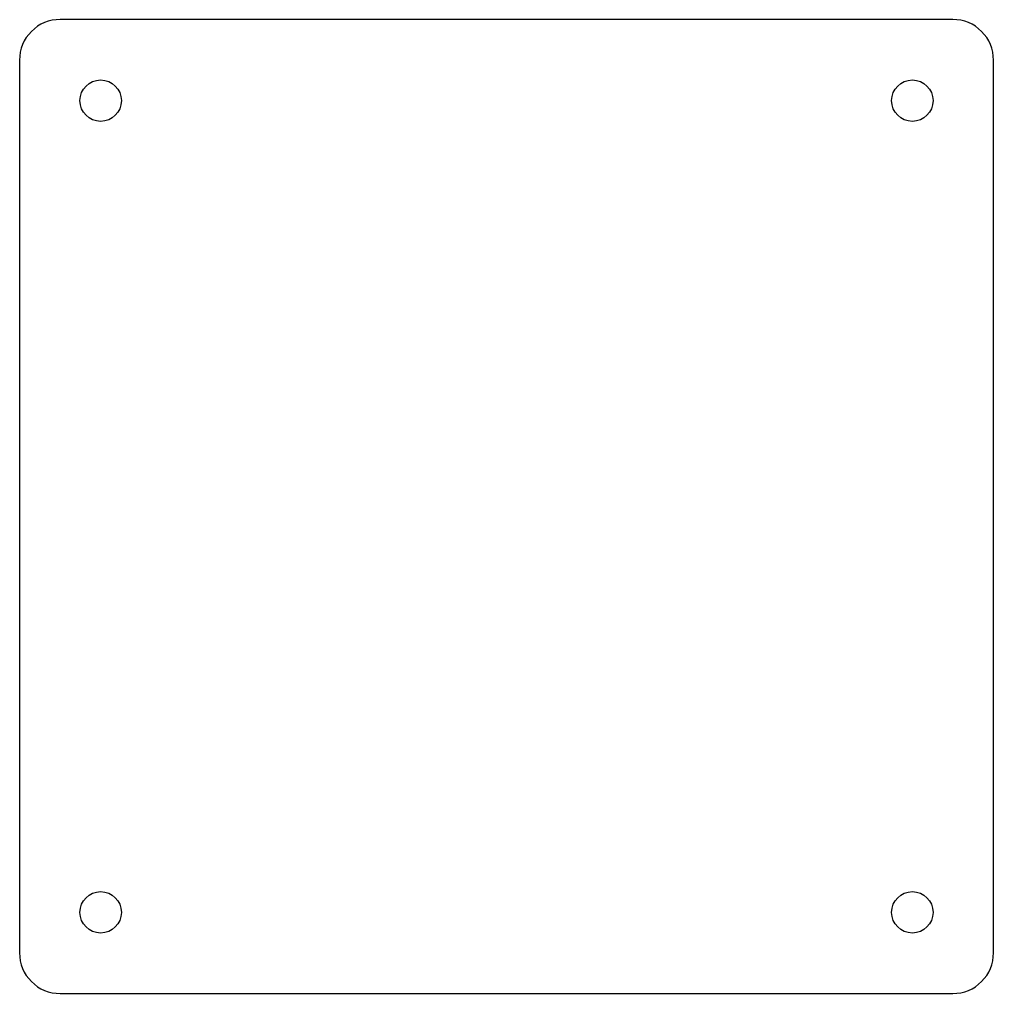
# Model space of a CAD drawing. Header units: millimetres. Extents: x 67 to 187, y 482 to 602.
import ezdxf

# ---------------------------------------------------------------- set-up
doc = ezdxf.new("R2010")
doc.units = ezdxf.units.MM
doc.layers.get('0').update_dxf_attribs({"linetype": 'CONTINUOUS'})

msp = doc.modelspace()

# ---------------------------------------------------------------- linework, layer by layer
msp.add_lwpolyline([(182, 481.904, 0.4142136), (187, 486.904), (187, 596.904, 0.4142136), (182, 601.904), (72, 601.904, 0.4142136), (67, 596.904), (67, 486.904, 0.4142136), (72, 481.904)], format="xyb", close=True)
msp.add_lwpolyline([(182, 481.904, 0.4142136), (187, 486.904), (187, 596.904, 0.4142136), (182, 601.904), (72, 601.904, 0.4142136), (67, 596.904), (67, 486.904, 0.4142136), (72, 481.904)], format="xyb", close=True)
for centre in [(77, 591.904), (77, 591.904), (177, 591.904), (177, 591.904), (77, 491.904), (77, 491.904), (177, 491.904), (177, 491.904)]:
    msp.add_circle(centre, 2.55)

doc.saveas('drawing.dxf')
